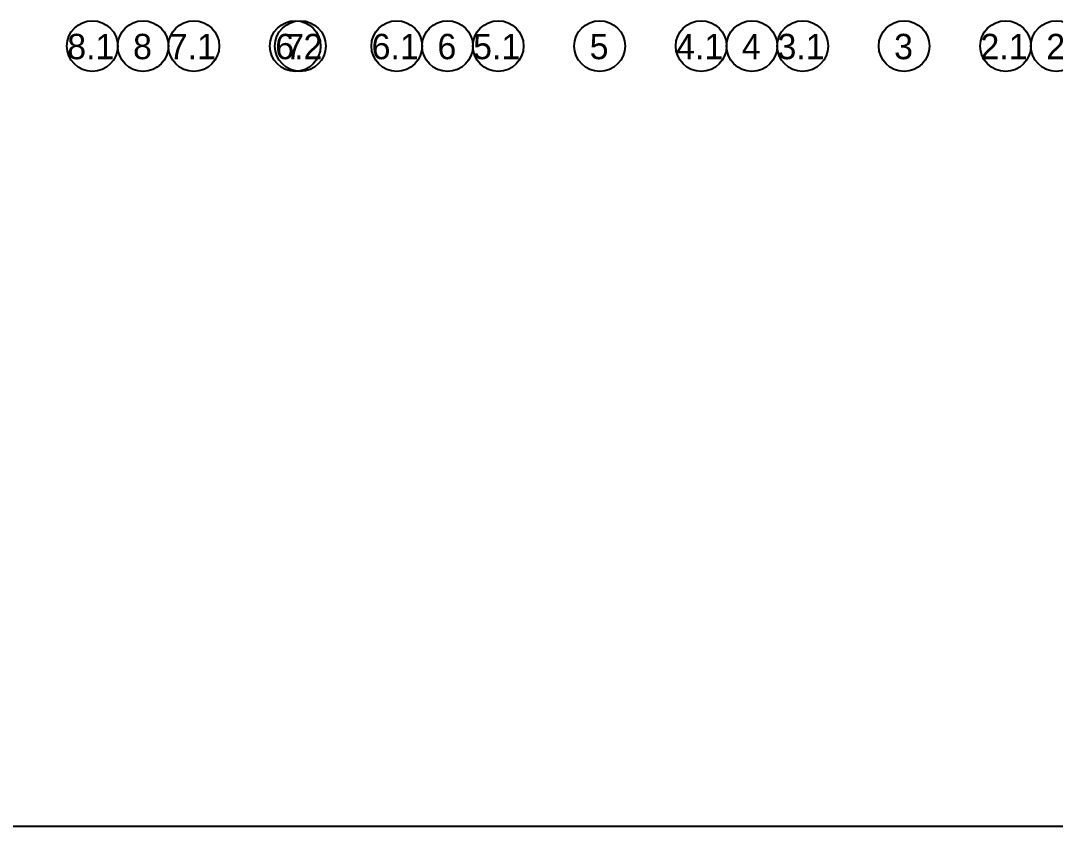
# Model space of a CAD drawing. Extents: x 692141 to 693595, y 1492301 to 1494225.
# Drawn here: x 692430.6 to 692512.2, y 1492300.5 to 1492364.1 of the extents above; entities that cross this region are included whole.
import ezdxf

# ---------------------------------------------------------------- set-up
doc = ezdxf.new("R2010")
doc.units = 0
doc.header["$MEASUREMENT"] = 0
doc.layers.add('AREA', color=8, linetype='Continuous')
doc.layers.add('S-GRID-IDEN', color=1, linetype='Continuous', lineweight=25)
doc.styles.add('Browallia New_1', font='Browallia New.ttf', dxfattribs={"height": 1000})

# ---------------------------------------------------------------- blocks, each defined once
blk = doc.blocks.new('Grid - INFRA-AR_Grid Head-309054-500_ELEVATION 4')
at = {"layer": 'S-GRID-IDEN'}
blk.add_circle((266500, -12721), 2000, dxfattribs=at)

msp = doc.modelspace()

# ---------------------------------------------------------------- linework, layer by layer
at = {"layer": 'AREA'}
msp.add_lwpolyline([(692878.621, 1494169.978), (692140.984, 1494169.978), (692140.984, 1492300.54), (692878.621, 1492300.54)], close=True, dxfattribs=at)

# ---------------------------------------------------------------- block references
at = {"layer": 'S-GRID-IDEN', "xscale": 0.001, "yscale": 0.001, "zscale": 0.001}
for p in [(692169.758, 1492374.813), (692173.758, 1492374.813), (692177.758, 1492374.813), (692185.758, 1492374.813), (692186.158, 1492374.813), (692193.758, 1492374.813), (692197.758, 1492374.813), (692201.758, 1492374.813), (692209.758, 1492374.813), (692217.758, 1492374.813), (692221.758, 1492374.813), (692225.758, 1492374.813), (692233.758, 1492374.813), (692241.758, 1492374.813), (692245.758, 1492374.813)]:
    msp.add_blockref('Grid - INFRA-AR_Grid Head-309054-500_ELEVATION 4', p, dxfattribs=at)

# ---------------------------------------------------------------- texts
at = {"layer": 'S-GRID-IDEN', "lineweight": 5, "char_height": 2, "attachment_point": 1, "style": 'Browallia New_1'}
for s, insert, width in [('8.1', (692434.277, 1492363.054), 4.81012), ('8', (692439.467, 1492363.054), 1.92405), ('7.1', (692442.277, 1492363.054), 4.81012), ('6.2', (692450.677, 1492363.054), 4.81012), ('7', (692451.467, 1492363.054), 1.92405), ('6.1', (692458.277, 1492363.054), 4.81012), ('6', (692463.467, 1492363.054), 1.92405), ('5.1', (692466.277, 1492363.054), 4.81012), ('5', (692475.467, 1492363.054), 1.92405), ('4.1', (692482.277, 1492363.054), 4.81012), ('4', (692487.467, 1492363.054), 1.92405), ('3.1', (692490.277, 1492363.054), 4.81012), ('3', (692499.467, 1492363.054), 1.92405), ('2.1', (692506.277, 1492363.054), 4.81012), ('2', (692511.467, 1492363.054), 1.92405)]:
    msp.add_mtext(s, dxfattribs=dict(at, insert=insert, width=width))

doc.saveas('drawing.dxf')
